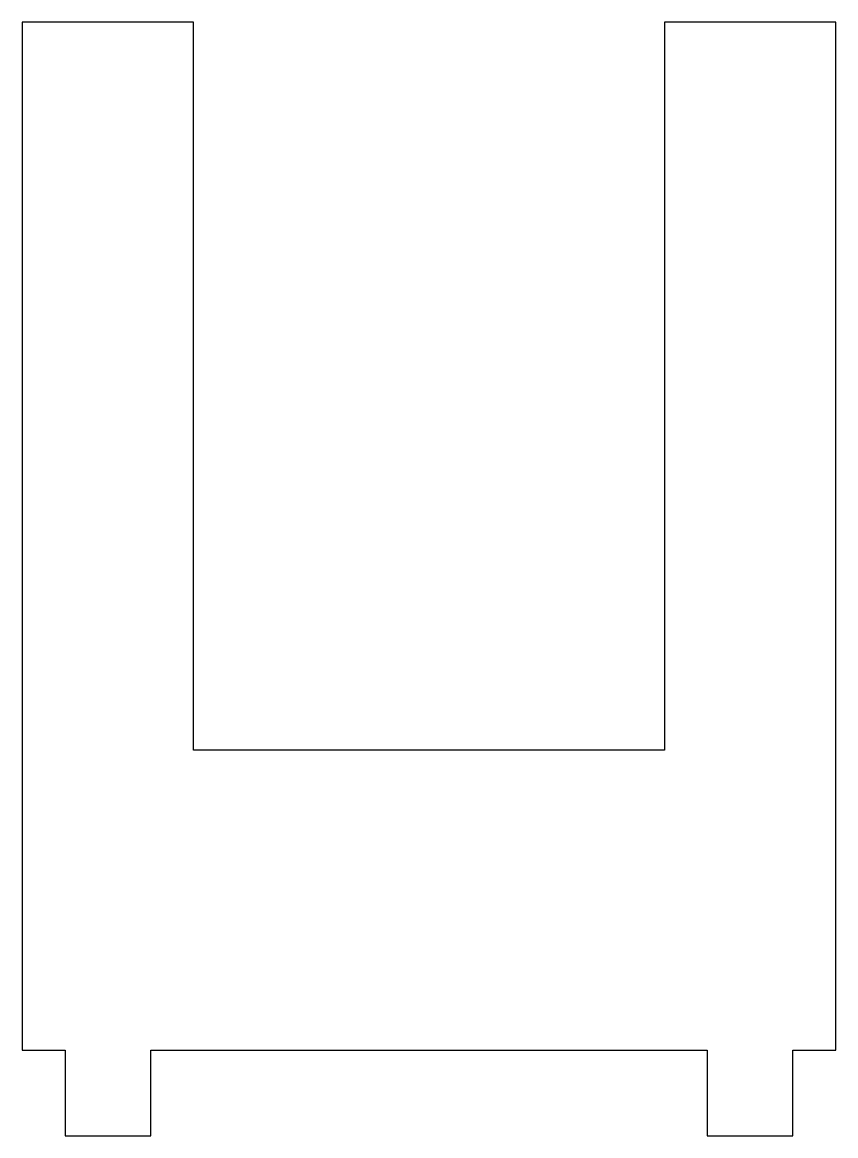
# Model space of a CAD drawing. Extents: x 0 to 19, y 0 to 26.
import ezdxf

# ---------------------------------------------------------------- set-up
doc = ezdxf.new("R2010")
doc.units = 0
doc.layers.add('Layer_1', color=7, linetype='CONTINUOUS')

msp = doc.modelspace()

# ---------------------------------------------------------------- linework, layer by layer
at = {"layer": 'Layer_1', "color": 7}
for p, q in [((0.000051, 26), (0, 2.000138)), ((3.999913, 26), (0.000051, 26)), ((3.999862, 9.000012), (3.999913, 26)), ((15.000409, 26), (14.999844, 9.000012)), ((19, 26), (15.000409, 26)), ((18.999718, 2.000138), (19, 26)), ((14.999844, 9.000012), (3.999862, 9.000012)), ((0, 2.000138), (0.999994, 2.000138)), ((0.999994, 2.000138), (1.000151, 0.000001)), ((3.000138, 0.000001), (2.99998, 2.000138)), ((2.99998, 2.000138), (15.999898, 2.000138)), ((15.999898, 2.000138), (16.000053, 0.000001)), ((18.000042, 0.000001), (17.999887, 2.000138)), ((17.999887, 2.000138), (18.999718, 2.000138)), ((1.000151, 0.000001), (3.000138, 0.000001)), ((16.000053, 0.000001), (18.000042, 0.000001))]:
    msp.add_line(p, q, dxfattribs=at)

doc.saveas('drawing.dxf')
